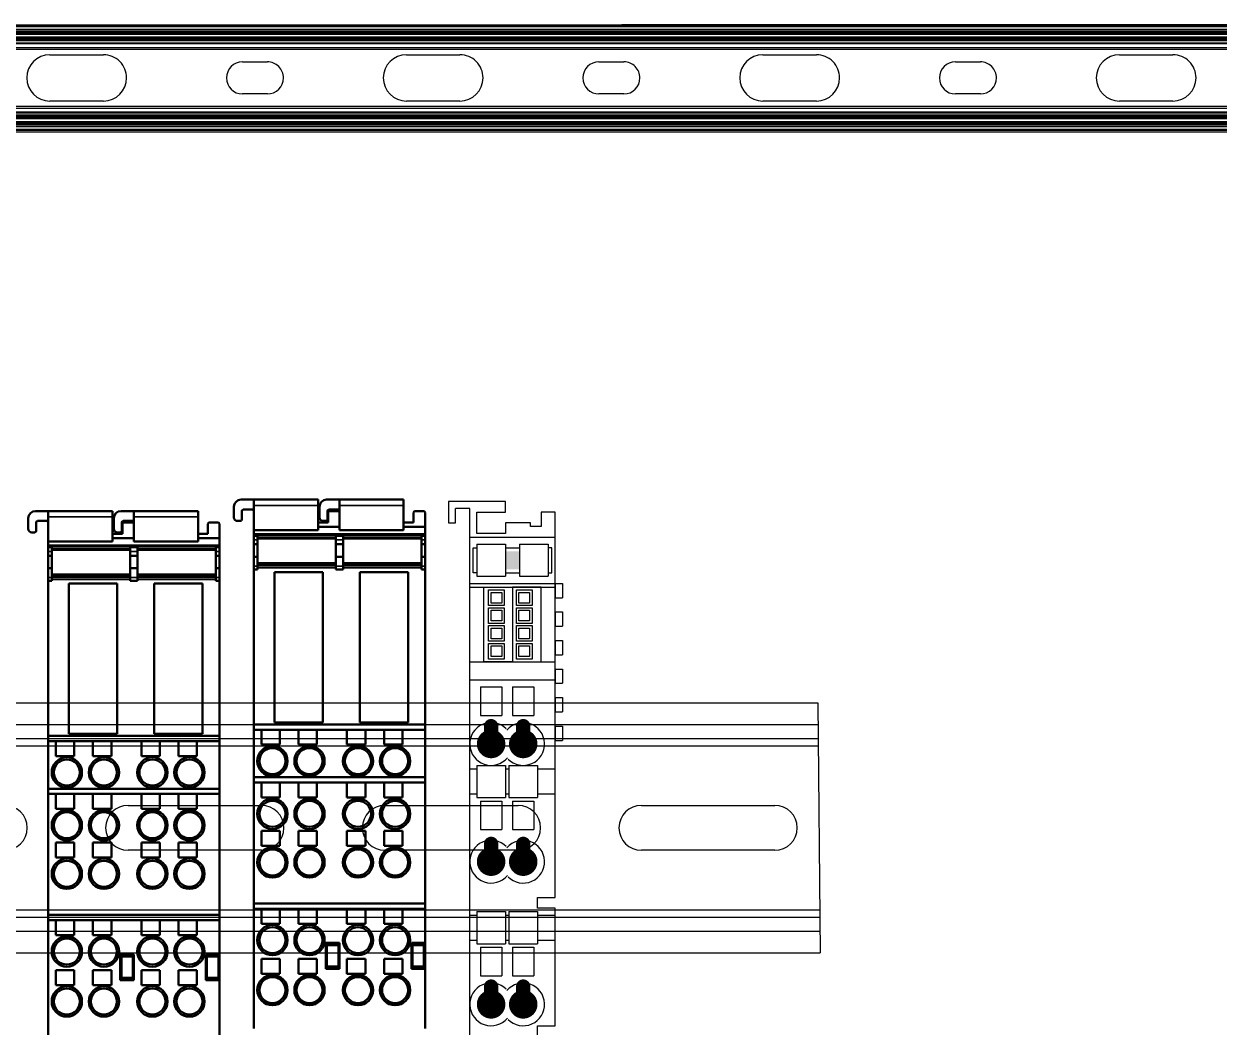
# Model space of a CAD drawing. Header units: inches. Extents: x 17 to 3130, y 15 to 659.
# Drawn here: x 1964.8 to 2132.5, y 208.6 to 349.2 of the extents above; entities that cross this region are included whole.
import ezdxf

# ---------------------------------------------------------------- set-up
doc = ezdxf.new("R2010")
doc.units = ezdxf.units.IN
doc.header["$MEASUREMENT"] = 0
doc.linetypes.add('ACAD_ISO02W100', pattern=[15, 12, -3])
doc.linetypes.add('EPLANLINE7', pattern=[0])
for name, color, linetype in [('MAIN-1', 7, 'Continuous'), ('MAIN-2', 7, 'Continuous'), ('PRISMA_2_BECKHOFF', 5, 'Continuous'), ('ZUSATZTEXTE', 7, 'Continuous')]:
    doc.layers.add(name, color=color, linetype=linetype)
doc.layers.add('Sichtbar (ISO)', color=7, linetype='Continuous', lineweight=50)
doc.layers.add('Sichtbar schmal (ISO)', color=7, linetype='Continuous', lineweight=35)

msp = doc.modelspace()

# ---------------------------------------------------------------- linework, layer by layer
for p, q in [((1642.46998, 348.97272), (2272.46993, 349.23007)), ((2076.17781, 254.04604), (2076.50516, 219.04604))]:
    msp.add_line(p, q)
at = {"color": 7, "linetype": 'Continuous', "lineweight": 25}
for p, q in [((1828.38821, 254.04604), (2076.17781, 254.04604)), ((1828.38821, 251.04604), (2076.20587, 251.04604)), ((1828.38821, 249.04604), (2076.22458, 249.04604)), ((1828.38821, 248.04604), (2076.23393, 248.04604)), ((1979.46321, 239.69604), (1998.16321, 239.69604)), ((2015.46321, 239.69604), (2034.16321, 239.69604)), ((2051.46321, 239.69604), (2070.16321, 239.69604)), ((1998.16321, 233.39604), (1979.46321, 233.39604)), ((2034.16321, 233.39604), (2015.46321, 233.39604)), ((2070.16321, 233.39604), (2051.46321, 233.39604)), ((1828.38821, 225.04604), (2076.44904, 225.04604)), ((1828.38821, 224.04604), (2076.4584, 224.04604)), ((1828.38821, 222.04604), (2076.4771, 222.04604)), ((1828.38821, 219.04604), (2076.50516, 219.04604))]:
    msp.add_line(p, q, dxfattribs=at)
for centre, start, end in [((1962.16321, 236.54604), 270, 90), ((1979.46321, 236.54604), 90, 270), ((1998.16321, 236.54604), 270, 90), ((2015.46321, 236.54604), 90, 270), ((2034.16321, 236.54604), 270, 90), ((2051.46321, 236.54604), 90, 270), ((2070.16321, 236.54604), 270, 90)]:
    msp.add_arc(centre, 3.15, start, end, dxfattribs=at)
at = {"layer": 'MAIN-1'}
for p, q in [((2272.47184, 347.75919), (1642.46998, 347.75919)), ((1968.50126, 344.90919), (1976.00126, 344.90919)), ((1995.50126, 343.90919), (1999.00126, 343.90919)), ((2018.50126, 344.90919), (2026.00126, 344.90919)), ((2045.50126, 343.90919), (2049.00126, 343.90919)), ((2068.50126, 344.90919), (2076.00126, 344.90919)), ((2095.50126, 343.90919), (2099.00126, 343.90919)), ((2118.50126, 344.90919), (2126.00126, 344.90919)), ((1999.00126, 339.40919), (1995.50126, 339.40919)), ((2049.00126, 339.40919), (2045.50126, 339.40919)), ((2099.00126, 339.40919), (2095.50126, 339.40919)), ((1976.00126, 338.40919), (1968.50126, 338.40919)), ((2026.00126, 338.40919), (2018.50126, 338.40919)), ((2076.00126, 338.40919), (2068.50126, 338.40919)), ((2126.00126, 338.40919), (2118.50126, 338.40919)), ((1642.46998, 335.55919), (2272.48765, 335.55919)), ((2272.4896, 334.05919), (1642.46998, 334.05919))]:
    msp.add_line(p, q, dxfattribs=at)
for centre, radius, start, end in [((1968.50126, 341.65919), 3.25, 90.0000198, 180.0000187), ((1976.00126, 341.65919), 3.25, 359.9999813, 90.0000198), ((1995.50126, 341.65919), 2.25, 90.0000198, 180.0000187), ((1999.00126, 341.65919), 2.25, 359.9999813, 90.0000198), ((2018.50126, 341.65919), 3.25, 90.0000198, 180.0000187), ((2026.00126, 341.65919), 3.25, 359.9999813, 90.0000198), ((2045.50126, 341.65919), 2.25, 90.0000198, 180.0000187), ((2049.00126, 341.65919), 2.25, 359.9999813, 90.0000198), ((2068.50126, 341.65919), 3.25, 90.0000198, 180.0000187), ((2076.00126, 341.65919), 3.25, 359.9999813, 90.0000198), ((2095.50126, 341.65919), 2.25, 90.0000198, 180.0000187), ((2099.00126, 341.65919), 2.25, 359.9999813, 90.0000198), ((2118.50126, 341.65919), 3.25, 90.0000198, 180.0000187), ((2126.00126, 341.65919), 3.25, 359.9999813, 90.0000198), ((1968.50126, 341.65919), 3.25, 180.0000187, 270), ((1976.00126, 341.65919), 3.25, 270, 359.9999813), ((1995.50126, 341.65919), 2.25, 180.0000187, 270), ((1999.00126, 341.65919), 2.25, 270, 359.9999813), ((2018.50126, 341.65919), 3.25, 180.0000187, 270), ((2026.00126, 341.65919), 3.25, 270, 359.9999813), ((2045.50126, 341.65919), 2.25, 180.0000187, 270), ((2049.00126, 341.65919), 2.25, 270, 359.9999813), ((2068.50126, 341.65919), 3.25, 180.0000187, 270), ((2076.00126, 341.65919), 3.25, 270, 359.9999813), ((2095.50126, 341.65919), 2.25, 180.0000187, 270), ((2099.00126, 341.65919), 2.25, 270, 359.9999813), ((2118.50126, 341.65919), 3.25, 180.0000187, 270), ((2126.00126, 341.65919), 3.25, 270, 359.9999813)]:
    msp.add_arc(centre, radius, start, end, dxfattribs=at)
at = {"layer": 'MAIN-2'}
for p, q in [((1642.46998, 349.00919), (2272.47022, 349.00919)), ((1642.46998, 348.97272), (2272.47027, 348.97272)), ((2272.47045, 348.83242), (1642.46998, 348.83242)), ((2272.47093, 348.45919), (1642.46998, 348.45919)), ((1642.46998, 348.25919), (2272.47119, 348.25919)), ((2272.4713, 348.17272), (1642.46998, 348.17272)), ((1642.46998, 348.03242), (2272.47148, 348.03242)), ((1642.46998, 347.94286), (2272.4716, 347.94286)), ((2272.47175, 347.82553), (1642.46998, 347.82553)), ((2272.47185, 347.75165), (1642.46998, 347.75165)), ((1642.46998, 347.3981), (2272.47231, 347.3981)), ((1642.46998, 347.18597), (2272.47258, 347.18597)), ((2272.47258, 347.18597), (1642.46998, 347.18597)), ((2272.47268, 347.11275), (1642.46998, 347.11275)), ((1642.46998, 346.95919), (2272.47288, 346.95919)), ((1642.46998, 346.89286), (2272.47296, 346.89286)), ((2272.47343, 346.53081), (1642.46998, 346.53081)), ((2272.4735, 346.47643), (1642.46998, 346.47643)), ((2272.47352, 346.45919), (1642.46998, 346.45919)), ((1642.46998, 345.94567), (2272.47419, 345.94567)), ((1642.46998, 345.67313), (2272.47454, 345.67313)), ((2272.48495, 337.64526), (1642.46998, 337.64526)), ((2272.4853, 337.37272), (1642.46998, 337.37272)), ((2272.48597, 336.85919), (1642.46998, 336.85919)), ((1642.46998, 336.84196), (2272.48599, 336.84196)), ((1642.46998, 336.78757), (2272.48606, 336.78757)), ((2272.48653, 336.42553), (1642.46998, 336.42553)), ((2272.48662, 336.35919), (1642.46998, 336.35919)), ((2272.48682, 336.20564), (1642.46998, 336.20564)), ((2272.48691, 336.13242), (1642.46998, 336.13242)), ((1642.46998, 336.13242), (2272.48691, 336.13242)), ((2272.48719, 335.92028), (1642.46998, 335.92028)), ((1642.46998, 335.56673), (2272.48764, 335.56673)), ((1642.46998, 335.49286), (2272.48774, 335.49286)), ((2272.48789, 335.37553), (1642.46998, 335.37553)), ((2272.48801, 335.28597), (1642.46998, 335.28597)), ((1642.46998, 335.14567), (2272.48819, 335.14567)), ((2272.4883, 335.05919), (1642.46998, 335.05919)), ((1642.46998, 334.85919), (2272.48856, 334.85919)), ((1642.46998, 334.48597), (2272.48905, 334.48597)), ((2272.48923, 334.34567), (1642.46998, 334.34567)), ((2272.48927, 334.30919), (1642.46998, 334.30919))]:
    msp.add_line(p, q, dxfattribs=at)
at = {"layer": 'PRISMA_2_BECKHOFF'}
for points in [[(2029.3786, 270.30253), (2033.3786, 270.30253), (2033.3786, 259.80253), (2029.3786, 259.80253)], [(2033.3786, 259.80253), (2037.3786, 259.80253), (2037.3786, 270.30253), (2033.3786, 270.30253)]]:
    msp.add_lwpolyline(points, close=True, dxfattribs=at)
at = {"layer": 'PRISMA_2_BECKHOFF', "linetype": 'ACAD_ISO02W100'}
for points in [[(2030.0286, 269.90253), (2032.2286, 269.90253), (2032.2286, 267.70253), (2030.0286, 267.70253)], [(2033.9286, 269.90253), (2036.1286, 269.90253), (2036.1286, 267.70253), (2033.9286, 267.70253)], [(2030.3786, 269.55253), (2031.8786, 269.55253), (2031.8786, 268.05253), (2030.3786, 268.05253)], [(2034.2786, 269.55253), (2035.7786, 269.55253), (2035.7786, 268.05253), (2034.2786, 268.05253)], [(2030.0286, 267.40253), (2032.2286, 267.40253), (2032.2286, 265.20253), (2030.0286, 265.20253)], [(2030.3786, 267.05253), (2031.8786, 267.05253), (2031.8786, 265.55253), (2030.3786, 265.55253)], [(2033.9286, 267.40253), (2036.1286, 267.40253), (2036.1286, 265.20253), (2033.9286, 265.20253)], [(2034.2786, 267.05253), (2035.7786, 267.05253), (2035.7786, 265.55253), (2034.2786, 265.55253)], [(2030.0286, 264.90253), (2032.2286, 264.90253), (2032.2286, 262.70253), (2030.0286, 262.70253)], [(2033.9286, 264.90253), (2036.1286, 264.90253), (2036.1286, 262.70253), (2033.9286, 262.70253)], [(2030.3786, 264.55253), (2031.8786, 264.55253), (2031.8786, 263.05253), (2030.3786, 263.05253)], [(2034.2786, 264.55253), (2035.7786, 264.55253), (2035.7786, 263.05253), (2034.2786, 263.05253)], [(2030.0286, 262.40253), (2032.2286, 262.40253), (2032.2286, 260.20253), (2030.0286, 260.20253)], [(2030.3786, 262.05253), (2031.8786, 262.05253), (2031.8786, 260.55253), (2030.3786, 260.55253)], [(2033.9286, 262.40253), (2036.1286, 262.40253), (2036.1286, 260.20253), (2033.9286, 260.20253)], [(2034.2786, 262.05253), (2035.7786, 262.05253), (2035.7786, 260.55253), (2034.2786, 260.55253)]]:
    msp.add_lwpolyline(points, close=True, dxfattribs=at)
at = {"layer": 'Sichtbar (ISO)'}
for p, q in [((1995.3066, 282.5547), (1997.1066, 282.5547)), ((1997.1066, 281.74949), (1997.1066, 282.5547)), ((2006.1066, 282.5547), (1997.1066, 282.5547)), ((1997.1066, 281.74949), (1997.1066, 278.26653)), ((2006.1066, 282.5547), (2006.1066, 281.74949)), ((2006.1066, 278.26653), (2006.1066, 281.74949)), ((2007.3066, 282.5547), (2009.1066, 282.5547)), ((2009.1066, 281.74949), (2009.1066, 282.5547)), ((2018.1066, 282.5547), (2009.1066, 282.5547)), ((2009.1066, 281.74949), (2009.1066, 278.26653)), ((2018.1066, 282.5547), (2018.1066, 281.74949)), ((2018.1066, 278.26653), (2018.1066, 281.74949)), ((1965.46959, 278.4547), (1965.46959, 279.9547)), ((1966.46959, 280.9547), (1968.26959, 280.9547)), ((1968.26959, 280.14949), (1968.26959, 280.9547)), ((1977.26959, 280.9547), (1968.26959, 280.9547)), ((1968.26959, 280.14949), (1968.26959, 276.66653)), ((1977.26959, 280.9547), (1977.26959, 280.14949)), ((1977.26959, 276.66653), (1977.26959, 280.14949)), ((1977.46959, 278.4547), (1977.46959, 279.9547)), ((1978.46959, 280.9547), (1980.26959, 280.9547)), ((1980.26959, 280.14949), (1980.26959, 280.9547)), ((1989.26959, 280.9547), (1980.26959, 280.9547)), ((1980.26959, 280.14949), (1980.26959, 276.66653)), ((1989.26959, 280.9547), (1989.26959, 280.14949)), ((1989.26959, 276.66653), (1989.26959, 280.14949)), ((1994.3066, 280.0547), (1994.3066, 281.5547)), ((1995.4066, 280.9547), (1995.4066, 279.7547)), ((1996.9066, 281.1547), (1995.6066, 281.1547)), ((2006.3066, 280.0547), (2006.3066, 281.5547)), ((2007.4066, 280.9547), (2007.4066, 279.7547)), ((2007.5066, 279.3547), (2007.5066, 280.7547)), ((2008.9066, 281.1547), (2007.6066, 281.1547)), ((2007.7066, 280.9547), (2008.9066, 280.9547)), ((2019.5066, 279.3547), (2019.5066, 280.7547)), ((2019.7066, 280.9547), (2020.9066, 280.9547)), ((2021.1066, 280.7547), (2021.1066, 278.7547)), ((1966.56959, 279.3547), (1966.56959, 278.1547)), ((1968.06959, 279.5547), (1966.76959, 279.5547)), ((1978.56959, 279.3547), (1978.56959, 278.1547)), ((1978.66959, 277.7547), (1978.66959, 279.1547)), ((1980.06959, 279.5547), (1978.76959, 279.5547)), ((1978.86959, 279.3547), (1980.06959, 279.3547)), ((1990.66959, 277.7547), (1990.66959, 279.1547)), ((1990.86959, 279.3547), (1992.06959, 279.3547)), ((1992.26959, 279.1547), (1992.26959, 277.1547)), ((1995.2066, 279.5547), (1994.8066, 279.5547)), ((2006.1066, 278.26653), (1997.1066, 278.26653)), ((1997.1066, 277.7547), (1997.1066, 278.26653)), ((2006.1066, 279.3547), (2007.5066, 279.3547)), ((2006.1066, 278.7547), (2009.1066, 278.7547)), ((2007.2066, 279.5547), (2006.8066, 279.5547)), ((2018.1066, 278.26653), (2009.1066, 278.26653)), ((2018.1066, 279.3547), (2019.5066, 279.3547)), ((2018.1066, 278.7547), (2021.1066, 278.7547)), ((2021.1066, 278.7547), (2021.1066, 277.7547)), ((1966.36959, 277.9547), (1965.96959, 277.9547)), ((1977.26959, 276.66653), (1968.26959, 276.66653)), ((1968.26959, 276.1547), (1968.26959, 276.66653)), ((1977.26959, 277.7547), (1978.66959, 277.7547)), ((1977.26959, 277.1547), (1980.26959, 277.1547)), ((1978.36959, 277.9547), (1977.96959, 277.9547)), ((1989.26959, 276.66653), (1980.26959, 276.66653)), ((1989.26959, 277.7547), (1990.66959, 277.7547)), ((1989.26959, 277.1547), (1992.26959, 277.1547)), ((1992.26959, 277.1547), (1992.26959, 276.1547)), ((1997.1066, 277.7547), (1997.1066, 277.57177)), ((1997.1066, 277.47179), (1997.1066, 277.57177)), ((1997.1066, 277.47179), (1997.1066, 277.4664)), ((1997.1066, 277.47179), (1997.6066, 277.47179)), ((1997.1066, 277.4664), (1997.1066, 276.89697)), ((1997.1066, 277.4664), (1997.6066, 277.4664)), ((1997.1066, 276.2877), (1997.1066, 276.89697)), ((1997.6066, 277.4664), (1997.6066, 277.47179)), ((1997.6066, 276.89697), (1997.6066, 277.4664)), ((2008.6066, 277.11473), (1997.6066, 277.11473)), ((1997.6066, 276.89697), (1997.6066, 276.2877)), ((2008.6066, 277.47179), (2009.6066, 277.47179)), ((2008.6066, 277.47179), (2008.6066, 277.4664)), ((2009.6066, 277.4664), (2008.6066, 277.4664)), ((2008.6066, 277.4664), (2008.6066, 276.89697)), ((2008.6066, 276.2877), (2008.6066, 276.89697)), ((2009.6066, 277.4664), (2009.6066, 277.47179)), ((2009.6066, 276.89697), (2009.6066, 277.4664)), ((2020.6066, 277.11473), (2009.6066, 277.11473)), ((2009.6066, 276.89697), (2009.6066, 276.2877)), ((2020.6066, 277.47179), (2021.1066, 277.47179)), ((2020.6066, 277.47179), (2020.6066, 277.4664)), ((2021.1066, 277.4664), (2020.6066, 277.4664)), ((2020.6066, 277.4664), (2020.6066, 276.89697)), ((2020.6066, 276.2877), (2020.6066, 276.89697)), ((2021.1066, 277.57177), (2021.1066, 277.7547)), ((2021.1066, 277.57177), (2021.1066, 277.47179)), ((2021.1066, 277.47179), (2021.1066, 277.4664)), ((2021.1066, 277.4664), (2021.1066, 276.89697)), ((2021.1066, 276.2877), (2021.1066, 276.89697)), ((1968.26959, 276.1547), (1968.26959, 275.97177)), ((1968.26959, 275.87179), (1968.26959, 275.97177)), ((1968.26959, 275.87179), (1968.26959, 275.8664)), ((1968.26959, 275.87179), (1968.76959, 275.87179)), ((1968.26959, 275.8664), (1968.26959, 275.29697)), ((1968.26959, 275.8664), (1968.76959, 275.8664)), ((1968.26959, 274.6877), (1968.26959, 275.29697)), ((1968.76959, 275.8664), (1968.76959, 275.87179)), ((1968.76959, 275.29697), (1968.76959, 275.8664)), ((1979.76959, 275.51473), (1968.76959, 275.51473)), ((1968.76959, 275.29697), (1968.76959, 274.6877)), ((1979.76959, 275.87179), (1980.76959, 275.87179)), ((1979.76959, 275.87179), (1979.76959, 275.8664)), ((1980.76959, 275.8664), (1979.76959, 275.8664)), ((1979.76959, 275.8664), (1979.76959, 275.29697)), ((1979.76959, 274.6877), (1979.76959, 275.29697)), ((1980.76959, 275.8664), (1980.76959, 275.87179)), ((1980.76959, 275.29697), (1980.76959, 275.8664)), ((1991.76959, 275.51473), (1980.76959, 275.51473)), ((1980.76959, 275.29697), (1980.76959, 274.6877)), ((1991.76959, 275.87179), (1992.26959, 275.87179)), ((1991.76959, 275.87179), (1991.76959, 275.8664)), ((1992.26959, 275.8664), (1991.76959, 275.8664)), ((1991.76959, 275.8664), (1991.76959, 275.29697)), ((1991.76959, 274.6877), (1991.76959, 275.29697)), ((1992.26959, 275.97177), (1992.26959, 276.1547)), ((1992.26959, 275.97177), (1992.26959, 275.87179)), ((1992.26959, 275.87179), (1992.26959, 275.8664)), ((1992.26959, 275.8664), (1992.26959, 275.29697)), ((1992.26959, 274.6877), (1992.26959, 275.29697)), ((1997.1066, 276.2877), (1997.1066, 274.52619)), ((1997.6066, 276.2877), (1997.1066, 276.2877)), ((1997.6066, 274.52619), (1997.6066, 276.2877)), ((2008.6066, 276.2877), (2008.6066, 274.52619)), ((2008.6066, 276.2877), (2009.6066, 276.2877)), ((2009.6066, 274.52619), (2009.6066, 276.2877)), ((2020.6066, 276.2877), (2020.6066, 274.52619)), ((2020.6066, 276.2877), (2021.1066, 276.2877)), ((2021.1066, 276.2877), (2021.1066, 274.52619)), ((1968.26959, 274.6877), (1968.26959, 272.92619)), ((1968.76959, 274.6877), (1968.26959, 274.6877)), ((1968.76959, 272.92619), (1968.76959, 274.6877)), ((1979.76959, 274.6877), (1979.76959, 272.92619)), ((1979.76959, 274.6877), (1980.76959, 274.6877)), ((1980.76959, 272.92619), (1980.76959, 274.6877)), ((1991.76959, 274.6877), (1991.76959, 272.92619)), ((1991.76959, 274.6877), (1992.26959, 274.6877)), ((1992.26959, 274.6877), (1992.26959, 272.92619)), ((1997.1066, 273.21495), (1997.1066, 274.52619)), ((1997.1066, 274.52619), (1997.6066, 274.52619)), ((1997.6066, 274.52619), (1997.6066, 273.21495)), ((1997.6066, 273.64948), (2008.6066, 273.64948)), ((2008.6066, 273.30135), (1997.6066, 273.30135)), ((2009.6066, 274.52619), (2008.6066, 274.52619)), ((2008.6066, 273.21495), (2008.6066, 274.52619)), ((2009.6066, 274.52619), (2009.6066, 273.21495)), ((2009.6066, 273.64948), (2020.6066, 273.64948)), ((2020.6066, 273.30135), (2009.6066, 273.30135)), ((2021.1066, 274.52619), (2020.6066, 274.52619)), ((2020.6066, 273.21495), (2020.6066, 274.52619)), ((2021.1066, 273.21495), (2021.1066, 274.52619)), ((1968.26959, 271.61495), (1968.26959, 272.92619)), ((1968.26959, 272.92619), (1968.76959, 272.92619)), ((1968.26959, 271.61495), (1968.26959, 271.1547)), ((1968.76959, 272.92619), (1968.76959, 271.61495)), ((1968.76959, 272.04948), (1979.76959, 272.04948)), ((1979.76959, 271.70135), (1968.76959, 271.70135)), ((1968.76959, 271.1547), (1968.76959, 271.61495)), ((1980.76959, 272.92619), (1979.76959, 272.92619)), ((1979.76959, 271.61495), (1979.76959, 272.92619)), ((1979.76959, 271.61495), (1979.76959, 271.1547)), ((1980.76959, 272.92619), (1980.76959, 271.61495)), ((1980.76959, 272.04948), (1991.76959, 272.04948)), ((1991.76959, 271.70135), (1980.76959, 271.70135)), ((1980.76959, 271.1547), (1980.76959, 271.61495)), ((1992.26959, 272.92619), (1991.76959, 272.92619)), ((1991.76959, 271.61495), (1991.76959, 272.92619)), ((1991.76959, 271.61495), (1991.76959, 271.1547)), ((1992.26959, 271.61495), (1992.26959, 272.92619)), ((1992.26959, 271.61495), (1992.26959, 271.1547)), ((1997.1066, 273.21495), (1997.1066, 272.7547)), ((1997.1066, 272.7547), (1997.1066, 251.03264)), ((1997.6066, 272.7547), (1997.1066, 272.7547)), ((1997.6066, 272.7547), (1997.6066, 273.21495)), ((1999.9766, 272.4047), (2006.7566, 272.4047)), ((1999.9766, 251.3047), (1999.9766, 272.4047)), ((2006.7566, 272.4047), (2006.7566, 251.3047)), ((2008.6066, 273.21495), (2008.6066, 272.7547)), ((2009.6066, 272.7547), (2008.6066, 272.7547)), ((2009.6066, 272.7547), (2009.6066, 273.21495)), ((2011.9766, 272.4047), (2018.7566, 272.4047)), ((2011.9766, 251.3047), (2011.9766, 272.4047)), ((2018.7566, 272.4047), (2018.7566, 251.3047)), ((2020.6066, 273.21495), (2020.6066, 272.7547)), ((2021.1066, 272.7547), (2020.6066, 272.7547)), ((2021.1066, 273.21495), (2021.1066, 272.7547)), ((2021.1066, 251.03264), (2021.1066, 272.7547)), ((1968.26959, 271.1547), (1968.26959, 249.43264)), ((1968.76959, 271.1547), (1968.26959, 271.1547)), ((1971.13959, 270.8047), (1977.91959, 270.8047)), ((1971.13959, 249.7047), (1971.13959, 270.8047)), ((1977.91959, 270.8047), (1977.91959, 249.7047)), ((1980.76959, 271.1547), (1979.76959, 271.1547)), ((1983.13959, 270.8047), (1989.91959, 270.8047)), ((1983.13959, 249.7047), (1983.13959, 270.8047)), ((1989.91959, 270.8047), (1989.91959, 249.7047)), ((1992.26959, 271.1547), (1991.76959, 271.1547)), ((1992.26959, 249.43264), (1992.26959, 271.1547)), ((1997.1066, 251.03264), (1997.1066, 250.3047)), ((1997.1066, 251.03264), (2021.1066, 251.03264)), ((1997.1066, 250.3047), (1997.1066, 243.63264)), ((1997.1066, 250.3047), (1998.1566, 250.3047)), ((1998.1566, 250.3047), (2000.7566, 250.3047)), ((1998.1566, 248.2047), (1998.1566, 250.3047)), ((2006.7566, 251.3047), (1999.9766, 251.3047)), ((2000.7566, 250.3047), (2000.7566, 248.2047)), ((2000.7566, 250.3047), (2003.3566, 250.3047)), ((2003.3566, 250.3047), (2005.9566, 250.3047)), ((2003.3566, 248.2047), (2003.3566, 250.3047)), ((2005.9566, 250.3047), (2005.9566, 248.2047)), ((2005.9566, 250.3047), (2010.1566, 250.3047)), ((2010.1566, 250.3047), (2012.7566, 250.3047)), ((2010.1566, 248.2047), (2010.1566, 250.3047)), ((2018.7566, 251.3047), (2011.9766, 251.3047)), ((2012.7566, 250.3047), (2012.7566, 248.2047)), ((2012.7566, 250.3047), (2015.3566, 250.3047)), ((2015.3566, 250.3047), (2017.9566, 250.3047)), ((2015.3566, 248.2047), (2015.3566, 250.3047)), ((2017.9566, 250.3047), (2017.9566, 248.2047)), ((2017.9566, 250.3047), (2021.1066, 250.3047)), ((2021.1066, 250.3047), (2021.1066, 251.03264)), ((2021.1066, 243.63264), (2021.1066, 250.3047)), ((1968.26959, 249.43264), (1968.26959, 248.7047)), ((1968.26959, 249.43264), (1992.26959, 249.43264)), ((1968.26959, 248.7047), (1968.26959, 242.03264)), ((1968.26959, 248.7047), (1969.31959, 248.7047)), ((1969.31959, 248.7047), (1971.91959, 248.7047)), ((1969.31959, 246.6047), (1969.31959, 248.7047)), ((1977.91959, 249.7047), (1971.13959, 249.7047)), ((1971.91959, 248.7047), (1971.91959, 246.6047)), ((1971.91959, 248.7047), (1974.51959, 248.7047)), ((1974.51959, 248.7047), (1977.11959, 248.7047)), ((1974.51959, 246.6047), (1974.51959, 248.7047)), ((1977.11959, 248.7047), (1977.11959, 246.6047)), ((1977.11959, 248.7047), (1981.31959, 248.7047)), ((1981.31959, 248.7047), (1983.91959, 248.7047)), ((1981.31959, 246.6047), (1981.31959, 248.7047)), ((1989.91959, 249.7047), (1983.13959, 249.7047)), ((1983.91959, 248.7047), (1983.91959, 246.6047)), ((1983.91959, 248.7047), (1986.51959, 248.7047)), ((1986.51959, 248.7047), (1989.11959, 248.7047)), ((1986.51959, 246.6047), (1986.51959, 248.7047)), ((1989.11959, 248.7047), (1989.11959, 246.6047)), ((1989.11959, 248.7047), (1992.26959, 248.7047)), ((1992.26959, 248.7047), (1992.26959, 249.43264)), ((1992.26959, 242.03264), (1992.26959, 248.7047)), ((2000.7566, 248.2047), (1998.1566, 248.2047)), ((2005.9566, 248.2047), (2003.3566, 248.2047)), ((2012.7566, 248.2047), (2010.1566, 248.2047)), ((2017.9566, 248.2047), (2015.3566, 248.2047)), ((1971.91959, 246.6047), (1969.31959, 246.6047)), ((1977.11959, 246.6047), (1974.51959, 246.6047)), ((1983.91959, 246.6047), (1981.31959, 246.6047)), ((1989.11959, 246.6047), (1986.51959, 246.6047)), ((1997.1066, 243.63264), (1997.1066, 242.9047)), ((1997.1066, 243.63264), (2021.1066, 243.63264)), ((2021.1066, 242.9047), (2021.1066, 243.63264)), ((1968.26959, 242.03264), (1968.26959, 241.3047)), ((1968.26959, 242.03264), (1992.26959, 242.03264)), ((1992.26959, 241.3047), (1992.26959, 242.03264)), ((1997.1066, 242.9047), (1997.1066, 225.93264)), ((1997.1066, 242.9047), (1998.1566, 242.9047)), ((1998.1566, 242.9047), (2000.7566, 242.9047)), ((1998.1566, 240.8047), (1998.1566, 242.9047)), ((2000.7566, 242.9047), (2000.7566, 240.8047)), ((2000.7566, 242.9047), (2003.3566, 242.9047)), ((2003.3566, 242.9047), (2005.9566, 242.9047)), ((2003.3566, 240.8047), (2003.3566, 242.9047)), ((2005.9566, 242.9047), (2005.9566, 240.8047)), ((2005.9566, 242.9047), (2010.1566, 242.9047)), ((2010.1566, 242.9047), (2012.7566, 242.9047)), ((2010.1566, 240.8047), (2010.1566, 242.9047)), ((2012.7566, 242.9047), (2012.7566, 240.8047)), ((2012.7566, 242.9047), (2015.3566, 242.9047)), ((2015.3566, 242.9047), (2017.9566, 242.9047)), ((2015.3566, 240.8047), (2015.3566, 242.9047)), ((2017.9566, 242.9047), (2017.9566, 240.8047)), ((2017.9566, 242.9047), (2021.1066, 242.9047)), ((2021.1066, 225.93264), (2021.1066, 242.9047)), ((1968.26959, 241.3047), (1968.26959, 224.33264)), ((1968.26959, 241.3047), (1969.31959, 241.3047)), ((1969.31959, 241.3047), (1971.91959, 241.3047)), ((1969.31959, 239.2047), (1969.31959, 241.3047)), ((1971.91959, 241.3047), (1971.91959, 239.2047)), ((1971.91959, 241.3047), (1974.51959, 241.3047)), ((1974.51959, 241.3047), (1977.11959, 241.3047)), ((1974.51959, 239.2047), (1974.51959, 241.3047)), ((1977.11959, 241.3047), (1977.11959, 239.2047)), ((1977.11959, 241.3047), (1981.31959, 241.3047)), ((1981.31959, 241.3047), (1983.91959, 241.3047)), ((1981.31959, 239.2047), (1981.31959, 241.3047)), ((1983.91959, 241.3047), (1983.91959, 239.2047)), ((1983.91959, 241.3047), (1986.51959, 241.3047)), ((1986.51959, 241.3047), (1989.11959, 241.3047)), ((1986.51959, 239.2047), (1986.51959, 241.3047)), ((1989.11959, 241.3047), (1989.11959, 239.2047)), ((1989.11959, 241.3047), (1992.26959, 241.3047)), ((1992.26959, 224.33264), (1992.26959, 241.3047)), ((2000.7566, 240.8047), (1998.1566, 240.8047)), ((2005.9566, 240.8047), (2003.3566, 240.8047)), ((2012.7566, 240.8047), (2010.1566, 240.8047)), ((2017.9566, 240.8047), (2015.3566, 240.8047)), ((1971.91959, 239.2047), (1969.31959, 239.2047)), ((1977.11959, 239.2047), (1974.51959, 239.2047)), ((1983.91959, 239.2047), (1981.31959, 239.2047)), ((1989.11959, 239.2047), (1986.51959, 239.2047)), ((1998.1566, 236.1047), (2000.7566, 236.1047)), ((1998.1566, 234.0047), (1998.1566, 236.1047)), ((2000.7566, 236.1047), (2000.7566, 234.0047)), ((2003.3566, 236.1047), (2005.9566, 236.1047)), ((2003.3566, 234.0047), (2003.3566, 236.1047)), ((2005.9566, 236.1047), (2005.9566, 234.0047)), ((2010.1566, 236.1047), (2012.7566, 236.1047)), ((2010.1566, 234.0047), (2010.1566, 236.1047)), ((2012.7566, 236.1047), (2012.7566, 234.0047)), ((2015.3566, 236.1047), (2017.9566, 236.1047)), ((2015.3566, 234.0047), (2015.3566, 236.1047)), ((2017.9566, 236.1047), (2017.9566, 234.0047)), ((1969.31959, 234.5047), (1971.91959, 234.5047)), ((1969.31959, 232.4047), (1969.31959, 234.5047)), ((1971.91959, 234.5047), (1971.91959, 232.4047)), ((1974.51959, 234.5047), (1977.11959, 234.5047)), ((1974.51959, 232.4047), (1974.51959, 234.5047)), ((1977.11959, 234.5047), (1977.11959, 232.4047)), ((1981.31959, 234.5047), (1983.91959, 234.5047)), ((1981.31959, 232.4047), (1981.31959, 234.5047)), ((1983.91959, 234.5047), (1983.91959, 232.4047)), ((1986.51959, 234.5047), (1989.11959, 234.5047)), ((1986.51959, 232.4047), (1986.51959, 234.5047)), ((1989.11959, 234.5047), (1989.11959, 232.4047)), ((2000.7566, 234.0047), (1998.1566, 234.0047)), ((2005.9566, 234.0047), (2003.3566, 234.0047)), ((2012.7566, 234.0047), (2010.1566, 234.0047)), ((2017.9566, 234.0047), (2015.3566, 234.0047)), ((1971.91959, 232.4047), (1969.31959, 232.4047)), ((1977.11959, 232.4047), (1974.51959, 232.4047)), ((1983.91959, 232.4047), (1981.31959, 232.4047)), ((1989.11959, 232.4047), (1986.51959, 232.4047)), ((1997.1066, 225.93264), (1997.1066, 225.2047)), ((1997.1066, 225.93264), (2021.1066, 225.93264)), ((1997.1066, 225.2047), (1997.1066, 208.43264)), ((1997.1066, 225.2047), (1998.1566, 225.2047)), ((1998.1566, 225.2047), (2000.7566, 225.2047)), ((1998.1566, 223.1047), (1998.1566, 225.2047)), ((2000.7566, 225.2047), (2000.7566, 223.1047)), ((2000.7566, 225.2047), (2003.3566, 225.2047)), ((2003.3566, 225.2047), (2005.9566, 225.2047)), ((2003.3566, 223.1047), (2003.3566, 225.2047)), ((2005.9566, 225.2047), (2005.9566, 223.1047)), ((2005.9566, 225.2047), (2010.1566, 225.2047)), ((2010.1566, 225.2047), (2012.7566, 225.2047)), ((2010.1566, 223.1047), (2010.1566, 225.2047)), ((2012.7566, 225.2047), (2012.7566, 223.1047)), ((2012.7566, 225.2047), (2015.3566, 225.2047)), ((2015.3566, 225.2047), (2017.9566, 225.2047)), ((2015.3566, 223.1047), (2015.3566, 225.2047)), ((2017.9566, 225.2047), (2017.9566, 223.1047)), ((2017.9566, 225.2047), (2021.1066, 225.2047)), ((2021.1066, 225.2047), (2021.1066, 225.93264)), ((2021.1066, 220.4047), (2021.1066, 225.2047)), ((1968.26959, 224.33264), (1968.26959, 223.6047)), ((1968.26959, 224.33264), (1992.26959, 224.33264)), ((1968.26959, 223.6047), (1968.26959, 206.83264)), ((1968.26959, 223.6047), (1969.31959, 223.6047)), ((1969.31959, 223.6047), (1971.91959, 223.6047)), ((1969.31959, 221.5047), (1969.31959, 223.6047)), ((1971.91959, 223.6047), (1971.91959, 221.5047)), ((1971.91959, 223.6047), (1974.51959, 223.6047)), ((1974.51959, 223.6047), (1977.11959, 223.6047)), ((1974.51959, 221.5047), (1974.51959, 223.6047)), ((1977.11959, 223.6047), (1977.11959, 221.5047)), ((1977.11959, 223.6047), (1981.31959, 223.6047)), ((1981.31959, 223.6047), (1983.91959, 223.6047)), ((1981.31959, 221.5047), (1981.31959, 223.6047)), ((1983.91959, 223.6047), (1983.91959, 221.5047)), ((1983.91959, 223.6047), (1986.51959, 223.6047)), ((1986.51959, 223.6047), (1989.11959, 223.6047)), ((1986.51959, 221.5047), (1986.51959, 223.6047)), ((1989.11959, 223.6047), (1989.11959, 221.5047)), ((1989.11959, 223.6047), (1992.26959, 223.6047)), ((1992.26959, 223.6047), (1992.26959, 224.33264)), ((1992.26959, 218.8047), (1992.26959, 223.6047)), ((2000.7566, 223.1047), (1998.1566, 223.1047)), ((2005.9566, 223.1047), (2003.3566, 223.1047)), ((2012.7566, 223.1047), (2010.1566, 223.1047)), ((2017.9566, 223.1047), (2015.3566, 223.1047)), ((1971.91959, 221.5047), (1969.31959, 221.5047)), ((1977.11959, 221.5047), (1974.51959, 221.5047)), ((1983.91959, 221.5047), (1981.31959, 221.5047)), ((1989.11959, 221.5047), (1986.51959, 221.5047)), ((2007.2066, 220.4047), (2009.1066, 220.4047)), ((2007.2066, 216.8047), (2007.2066, 220.4047)), ((2007.3566, 220.0597), (2007.3566, 220.3097)), ((2007.3566, 220.3097), (2008.9566, 220.3097)), ((2007.3566, 220.0597), (2007.3566, 217.1497)), ((2008.9566, 220.0597), (2008.9566, 220.3097)), ((2008.9566, 220.0597), (2008.9566, 217.1497)), ((2009.1066, 220.4047), (2009.1066, 216.8047)), ((2019.2066, 220.4047), (2021.1066, 220.4047)), ((2019.2066, 216.8047), (2019.2066, 220.4047)), ((2019.3566, 220.0597), (2019.3566, 220.3097)), ((2019.3566, 220.3097), (2020.9566, 220.3097)), ((2019.3566, 220.0597), (2019.3566, 217.1497)), ((2020.9566, 220.0597), (2020.9566, 220.3097)), ((2020.9566, 220.0597), (2020.9566, 217.1497)), ((2021.1066, 220.4047), (2021.1066, 216.8047)), ((1978.36959, 218.8047), (1980.26959, 218.8047)), ((1978.36959, 215.2047), (1978.36959, 218.8047)), ((1978.51959, 218.4597), (1978.51959, 218.7097)), ((1978.51959, 218.7097), (1980.11959, 218.7097)), ((1978.51959, 218.4597), (1978.51959, 215.5497)), ((1980.11959, 218.4597), (1980.11959, 218.7097)), ((1980.11959, 218.4597), (1980.11959, 215.5497)), ((1980.26959, 218.8047), (1980.26959, 215.2047)), ((1990.36959, 218.8047), (1992.26959, 218.8047)), ((1990.36959, 215.2047), (1990.36959, 218.8047)), ((1990.51959, 218.4597), (1990.51959, 218.7097)), ((1990.51959, 218.7097), (1992.11959, 218.7097)), ((1990.51959, 218.4597), (1990.51959, 215.5497)), ((1992.11959, 218.4597), (1992.11959, 218.7097)), ((1992.11959, 218.4597), (1992.11959, 215.5497)), ((1992.26959, 218.8047), (1992.26959, 215.2047)), ((1998.1566, 218.2047), (2000.7566, 218.2047)), ((1998.1566, 216.1047), (1998.1566, 218.2047)), ((2000.7566, 218.2047), (2000.7566, 216.1047)), ((2003.3566, 218.2047), (2005.9566, 218.2047)), ((2003.3566, 216.1047), (2003.3566, 218.2047)), ((2005.9566, 218.2047), (2005.9566, 216.1047)), ((2010.1566, 218.2047), (2012.7566, 218.2047)), ((2010.1566, 216.1047), (2010.1566, 218.2047)), ((2012.7566, 218.2047), (2012.7566, 216.1047)), ((2015.3566, 218.2047), (2017.9566, 218.2047)), ((2015.3566, 216.1047), (2015.3566, 218.2047)), ((2017.9566, 218.2047), (2017.9566, 216.1047)), ((1969.31959, 216.6047), (1971.91959, 216.6047)), ((1969.31959, 214.5047), (1969.31959, 216.6047)), ((1971.91959, 216.6047), (1971.91959, 214.5047)), ((1974.51959, 216.6047), (1977.11959, 216.6047)), ((1974.51959, 214.5047), (1974.51959, 216.6047)), ((1977.11959, 216.6047), (1977.11959, 214.5047)), ((1981.31959, 216.6047), (1983.91959, 216.6047)), ((1981.31959, 214.5047), (1981.31959, 216.6047)), ((1983.91959, 216.6047), (1983.91959, 214.5047)), ((1986.51959, 216.6047), (1989.11959, 216.6047)), ((1986.51959, 214.5047), (1986.51959, 216.6047)), ((1989.11959, 216.6047), (1989.11959, 214.5047)), ((2009.1066, 216.8047), (2007.2066, 216.8047)), ((2007.3566, 216.8997), (2007.3566, 217.1497)), ((2007.3566, 216.8997), (2008.9566, 216.8997)), ((2008.9566, 216.8997), (2008.9566, 217.1497)), ((2021.1066, 216.8047), (2019.2066, 216.8047)), ((2019.3566, 216.8997), (2019.3566, 217.1497)), ((2019.3566, 216.8997), (2020.9566, 216.8997)), ((2020.9566, 216.8997), (2020.9566, 217.1497)), ((2021.1066, 208.43264), (2021.1066, 216.8047)), ((1980.26959, 215.2047), (1978.36959, 215.2047)), ((1978.51959, 215.2997), (1978.51959, 215.5497)), ((1978.51959, 215.2997), (1980.11959, 215.2997)), ((1980.11959, 215.2997), (1980.11959, 215.5497)), ((1992.26959, 215.2047), (1990.36959, 215.2047)), ((1990.51959, 215.2997), (1990.51959, 215.5497)), ((1990.51959, 215.2997), (1992.11959, 215.2997)), ((1992.11959, 215.2997), (1992.11959, 215.5497)), ((1992.26959, 206.83264), (1992.26959, 215.2047)), ((2000.7566, 216.1047), (1998.1566, 216.1047)), ((2005.9566, 216.1047), (2003.3566, 216.1047)), ((2012.7566, 216.1047), (2010.1566, 216.1047)), ((2017.9566, 216.1047), (2015.3566, 216.1047)), ((1971.91959, 214.5047), (1969.31959, 214.5047)), ((1977.11959, 214.5047), (1974.51959, 214.5047)), ((1983.91959, 214.5047), (1981.31959, 214.5047)), ((1989.11959, 214.5047), (1986.51959, 214.5047))]:
    msp.add_line(p, q, dxfattribs=at)
for centre, radius in [((1970.86959, 244.3047), 2.125), ((1976.06959, 244.3047), 2.125), ((1982.86959, 244.3047), 2.125), ((1988.06959, 244.3047), 2.125), ((1999.7066, 245.9047), 2.125), ((1999.7066, 245.9047), 1.825), ((2004.9066, 245.9047), 2.125), ((2004.9066, 245.9047), 1.825), ((2011.7066, 245.9047), 2.125), ((2011.7066, 245.9047), 1.825), ((2016.9066, 245.9047), 2.125), ((2016.9066, 245.9047), 1.825), ((1970.86959, 244.3047), 1.825), ((1976.06959, 244.3047), 1.825), ((1982.86959, 244.3047), 1.825), ((1988.06959, 244.3047), 1.825), ((1999.7066, 238.5047), 2.125), ((1999.7066, 238.5047), 1.825), ((2004.9066, 238.5047), 2.125), ((2004.9066, 238.5047), 1.825), ((2011.7066, 238.5047), 2.125), ((2011.7066, 238.5047), 1.825), ((2016.9066, 238.5047), 2.125), ((2016.9066, 238.5047), 1.825), ((1970.86959, 236.9047), 2.125), ((1970.86959, 236.9047), 1.825), ((1976.06959, 236.9047), 2.125), ((1976.06959, 236.9047), 1.825), ((1982.86959, 236.9047), 2.125), ((1982.86959, 236.9047), 1.825), ((1988.06959, 236.9047), 2.125), ((1988.06959, 236.9047), 1.825), ((1999.7066, 231.7047), 2.125), ((1999.7066, 231.7047), 1.825), ((2004.9066, 231.7047), 2.125), ((2004.9066, 231.7047), 1.825), ((2011.7066, 231.7047), 2.125), ((2011.7066, 231.7047), 1.825), ((2016.9066, 231.7047), 2.125), ((2016.9066, 231.7047), 1.825), ((1970.86959, 230.1047), 2.125), ((1970.86959, 230.1047), 1.825), ((1976.06959, 230.1047), 2.125), ((1976.06959, 230.1047), 1.825), ((1982.86959, 230.1047), 2.125), ((1982.86959, 230.1047), 1.825), ((1988.06959, 230.1047), 2.125), ((1988.06959, 230.1047), 1.825), ((1970.86959, 219.2047), 2.125), ((1976.06959, 219.2047), 2.125), ((1982.86959, 219.2047), 2.125), ((1988.06959, 219.2047), 2.125), ((1999.7066, 220.8047), 2.125), ((1999.7066, 220.8047), 1.825), ((2004.9066, 220.8047), 2.125), ((2004.9066, 220.8047), 1.825), ((2011.7066, 220.8047), 2.125), ((2011.7066, 220.8047), 1.825), ((2016.9066, 220.8047), 2.125), ((2016.9066, 220.8047), 1.825), ((1970.86959, 219.2047), 1.825), ((1976.06959, 219.2047), 1.825), ((1982.86959, 219.2047), 1.825), ((1988.06959, 219.2047), 1.825), ((1999.7066, 213.8047), 2.125), ((1999.7066, 213.8047), 1.825), ((2004.9066, 213.8047), 2.125), ((2004.9066, 213.8047), 1.825), ((2011.7066, 213.8047), 2.125), ((2011.7066, 213.8047), 1.825), ((2016.9066, 213.8047), 2.125), ((2016.9066, 213.8047), 1.825), ((1970.86959, 212.2047), 2.125), ((1970.86959, 212.2047), 1.825), ((1976.06959, 212.2047), 2.125), ((1976.06959, 212.2047), 1.825), ((1982.86959, 212.2047), 2.125), ((1982.86959, 212.2047), 1.825), ((1988.06959, 212.2047), 2.125), ((1988.06959, 212.2047), 1.825)]:
    msp.add_circle(centre, radius, dxfattribs=at)
for centre, radius, start, end in [((1995.3066, 281.5547), 1, 90, 180), ((2007.3066, 281.5547), 1, 90, 180), ((1966.46959, 279.9547), 1, 90, 180), ((1978.46959, 279.9547), 1, 90, 180), ((1994.8066, 280.0547), 0.5, 180, 270), ((1995.6066, 280.9547), 0.2, 90, 180), ((1996.9066, 280.9547), 0.2, 0, 90), ((2006.8066, 280.0547), 0.5, 180, 270), ((2007.6066, 280.9547), 0.2, 90, 180), ((2007.7066, 280.7547), 0.2, 90, 180), ((2008.9066, 280.9547), 0.2, 0, 90), ((2008.9066, 280.7547), 0.2, 0, 90), ((2019.7066, 280.7547), 0.2, 90, 180), ((2020.9066, 280.7547), 0.2, 0, 90), ((1965.96959, 278.4547), 0.5, 180, 270), ((1966.76959, 279.3547), 0.2, 90, 180), ((1968.06959, 279.3547), 0.2, 0, 90), ((1977.96959, 278.4547), 0.5, 180, 270), ((1978.76959, 279.3547), 0.2, 90, 180), ((1978.86959, 279.1547), 0.2, 90, 180), ((1980.06959, 279.3547), 0.2, 0, 90), ((1980.06959, 279.1547), 0.2, 0, 90), ((1990.86959, 279.1547), 0.2, 90, 180), ((1992.06959, 279.1547), 0.2, 0, 90), ((1995.2066, 279.7547), 0.2, 270, 0), ((2007.2066, 279.7547), 0.2, 270, 0), ((1966.36959, 278.1547), 0.2, 270, 0), ((1978.36959, 278.1547), 0.2, 270, 0)]:
    msp.add_arc(centre, radius, start, end, dxfattribs=at)
at = {"layer": 'Sichtbar schmal (ISO)'}
for p, q in [((1997.1066, 281.74949), (2006.1066, 281.74949)), ((2009.1066, 281.74949), (2018.1066, 281.74949)), ((1968.26959, 280.14949), (1977.26959, 280.14949)), ((1980.26959, 280.14949), (1989.26959, 280.14949)), ((1997.1066, 277.7547), (2021.1066, 277.7547)), ((1997.1066, 277.57177), (2021.1066, 277.57177)), ((1997.1066, 276.89697), (1997.6066, 276.89697)), ((1997.6066, 277.28403), (2008.6066, 277.28403)), ((1997.6066, 277.20777), (2008.6066, 277.20777)), ((2009.6066, 276.89697), (2008.6066, 276.89697)), ((2009.6066, 277.28403), (2020.6066, 277.28403)), ((2009.6066, 277.20777), (2020.6066, 277.20777)), ((2021.1066, 276.89697), (2020.6066, 276.89697)), ((1968.26959, 276.1547), (1992.26959, 276.1547)), ((1968.26959, 275.97177), (1992.26959, 275.97177)), ((1968.26959, 275.29697), (1968.76959, 275.29697)), ((1968.76959, 275.68403), (1979.76959, 275.68403)), ((1968.76959, 275.60777), (1979.76959, 275.60777)), ((1980.76959, 275.29697), (1979.76959, 275.29697)), ((1980.76959, 275.68403), (1991.76959, 275.68403)), ((1980.76959, 275.60777), (1991.76959, 275.60777)), ((1992.26959, 275.29697), (1991.76959, 275.29697)), ((1997.6066, 273.45745), (2008.6066, 273.45745)), ((2009.6066, 273.45745), (2020.6066, 273.45745)), ((1968.26959, 271.61495), (1968.76959, 271.61495)), ((1968.76959, 271.85745), (1979.76959, 271.85745)), ((1980.76959, 271.61495), (1979.76959, 271.61495)), ((1980.76959, 271.85745), (1991.76959, 271.85745)), ((1992.26959, 271.61495), (1991.76959, 271.61495)), ((1997.1066, 273.21495), (1997.6066, 273.21495)), ((1997.6066, 272.96985), (2008.6066, 272.96985)), ((2009.6066, 273.21495), (2008.6066, 273.21495)), ((2009.6066, 272.96985), (2020.6066, 272.96985)), ((2021.1066, 273.21495), (2020.6066, 273.21495)), ((1968.76959, 271.36985), (1979.76959, 271.36985)), ((1980.76959, 271.36985), (1991.76959, 271.36985)), ((2008.9566, 220.0597), (2007.3566, 220.0597)), ((2020.9566, 220.0597), (2019.3566, 220.0597)), ((1980.11959, 218.4597), (1978.51959, 218.4597)), ((1992.11959, 218.4597), (1990.51959, 218.4597)), ((2008.9566, 217.1497), (2007.3566, 217.1497)), ((2020.9566, 217.1497), (2019.3566, 217.1497)), ((1980.11959, 215.5497), (1978.51959, 215.5497)), ((1992.11959, 215.5497), (1990.51959, 215.5497))]:
    msp.add_line(p, q, dxfattribs=at)
at = {"layer": 'ZUSATZTEXTE', "color": 1, "linetype": 'EPLANLINE7'}
for p, q in [((2032.3786, 282.30253), (2024.3786, 282.30253)), ((2024.3786, 282.30253), (2024.3786, 279.30253)), ((2032.3786, 280.80253), (2032.3786, 282.30253)), ((2027.3786, 281.30253), (2025.3786, 281.30253)), ((2025.3786, 279.30253), (2025.3786, 281.30253)), ((2026.3786, 281.30253), (2026.3786, 281.30253)), ((2027.3786, 183.30253), (2027.3786, 281.30253)), ((2028.3786, 277.80253), (2028.3786, 280.80253)), ((2028.3786, 280.80253), (2032.3786, 280.80253)), ((2039.3786, 280.80253), (2037.3786, 280.80253)), ((2037.3786, 280.80253), (2037.3786, 278.80253)), ((2039.3786, 226.80253), (2039.3786, 280.80253)), ((2024.3786, 279.30253), (2025.3786, 279.30253)), ((2032.3786, 279.30253), (2032.3786, 277.80253)), ((2035.8786, 279.30253), (2032.3786, 279.30253)), ((2035.8786, 278.80253), (2035.8786, 279.30253)), ((2037.3786, 278.80253), (2035.8786, 278.80253)), ((2027.3786, 277.30253), (2039.3786, 277.30253)), ((2032.3786, 277.80253), (2028.3786, 277.80253)), ((2027.8786, 272.30253), (2027.8786, 275.80253)), ((2027.8786, 275.80253), (2028.3786, 275.80253)), ((2028.3786, 276.30253), (2032.3786, 276.30253)), ((2028.3786, 276.30253), (2028.3786, 271.80253)), ((2032.3786, 276.30253), (2032.3786, 271.80253)), ((2032.3786, 275.80253), (2034.3786, 275.80253)), ((2034.3786, 276.30253), (2038.3786, 276.30253)), ((2034.3786, 276.30253), (2034.3786, 271.80253)), ((2038.3786, 276.30253), (2038.3786, 271.80253)), ((2038.8786, 275.80253), (2038.3786, 275.80253)), ((2038.8786, 272.30253), (2038.8786, 275.80253)), ((2028.3786, 272.30253), (2027.8786, 272.30253)), ((2028.3786, 271.80253), (2032.3786, 271.80253)), ((2032.3786, 272.30253), (2034.3786, 272.30253)), ((2034.3786, 271.80253), (2038.3786, 271.80253)), ((2038.3786, 272.30253), (2038.8786, 272.30253)), ((2027.3786, 270.80253), (2039.3786, 270.80253)), ((2027.3786, 270.30253), (2039.3786, 270.30253)), ((2039.3786, 270.80253), (2040.3786, 270.80253)), ((2039.3786, 270.80253), (2039.3786, 268.80253)), ((2040.3786, 270.80253), (2040.3786, 268.80253)), ((2039.3786, 268.80253), (2040.3786, 268.80253)), ((2039.3786, 266.80253), (2040.3786, 266.80253)), ((2039.3786, 266.80253), (2039.3786, 264.80253)), ((2040.3786, 266.80253), (2040.3786, 264.80253)), ((2039.3786, 264.80253), (2040.3786, 264.80253)), ((2039.3786, 262.80253), (2040.3786, 262.80253)), ((2039.3786, 262.80253), (2039.3786, 260.80253)), ((2040.3786, 262.80253), (2040.3786, 260.80253)), ((2039.3786, 260.80253), (2040.3786, 260.80253)), ((2027.3786, 259.80253), (2039.3786, 259.80253)), ((2039.3786, 258.80253), (2039.3786, 256.80253)), ((2039.3786, 258.80253), (2040.3786, 258.80253)), ((2040.3786, 258.80253), (2040.3786, 256.80253)), ((2027.3786, 257.30253), (2039.3786, 257.30253)), ((2039.3786, 256.80253), (2040.3786, 256.80253)), ((2028.8786, 256.30253), (2031.8786, 256.30253)), ((2028.8786, 256.30253), (2028.8786, 252.30253)), ((2031.8786, 256.30253), (2031.8786, 252.30253)), ((2033.3786, 256.30253), (2033.3786, 252.30253)), ((2033.3786, 256.30253), (2036.3786, 256.30253)), ((2036.3786, 256.30253), (2036.3786, 252.30253)), ((2039.3786, 254.80253), (2040.3786, 254.80253)), ((2039.3786, 254.80253), (2039.3786, 252.80253)), ((2040.3786, 254.80253), (2040.3786, 252.80253)), ((2028.8786, 252.30253), (2031.8786, 252.30253)), ((2033.3786, 252.30253), (2036.3786, 252.30253)), ((2039.3786, 252.80253), (2040.3786, 252.80253)), ((2039.3786, 250.80253), (2040.3786, 250.80253)), ((2039.3786, 250.80253), (2039.3786, 248.80253)), ((2040.3786, 250.80253), (2040.3786, 248.80253)), ((2039.3786, 248.80253), (2040.3786, 248.80253)), ((2027.3786, 244.80253), (2028.3786, 244.80253)), ((2028.3786, 245.30253), (2032.3786, 245.30253)), ((2028.3786, 245.30253), (2028.3786, 240.80253)), ((2032.3786, 245.30253), (2032.3786, 240.80253)), ((2032.3786, 244.80253), (2032.8786, 244.80253)), ((2032.8786, 245.30253), (2032.8786, 240.80253)), ((2032.8786, 245.30253), (2036.8786, 245.30253)), ((2036.8786, 245.30253), (2036.8786, 240.80253)), ((2036.8786, 244.80253), (2039.3786, 244.80253)), ((2027.3786, 241.30253), (2028.3786, 241.30253)), ((2028.3786, 240.80253), (2032.3786, 240.80253)), ((2028.8786, 240.30253), (2028.8786, 236.30253)), ((2028.8786, 240.30253), (2031.8786, 240.30253)), ((2031.8786, 240.30253), (2031.8786, 236.30253)), ((2032.3786, 241.30253), (2032.8786, 241.30253)), ((2032.8786, 240.80253), (2036.8786, 240.80253)), ((2033.3786, 240.30253), (2033.3786, 236.30253)), ((2033.3786, 240.30253), (2036.3786, 240.30253)), ((2036.3786, 240.30253), (2036.3786, 236.30253)), ((2036.8786, 241.30253), (2039.3786, 241.30253)), ((2028.8786, 236.30253), (2031.8786, 236.30253)), ((2033.3786, 236.30253), (2036.3786, 236.30253)), ((2036.8786, 226.80253), (2039.3786, 226.80253)), ((2036.8786, 225.30253), (2036.8786, 226.80253)), ((2028.3786, 224.80253), (2032.3786, 224.80253)), ((2028.3786, 224.80253), (2028.3786, 220.30253)), ((2032.3786, 224.80253), (2032.3786, 220.30253)), ((2032.8786, 224.80253), (2032.8786, 220.30253)), ((2032.8786, 224.80253), (2036.8786, 224.80253)), ((2039.3786, 225.30253), (2036.8786, 225.30253)), ((2036.8786, 224.80253), (2036.8786, 220.30253)), ((2039.3786, 208.80253), (2039.3786, 225.30253)), ((2027.3786, 224.30253), (2028.3786, 224.30253)), ((2032.3786, 224.30253), (2032.8786, 224.30253)), ((2036.8786, 224.30253), (2039.3786, 224.30253)), ((2027.3786, 220.80253), (2028.3786, 220.80253)), ((2028.3786, 220.30253), (2032.3786, 220.30253)), ((2028.8786, 219.80253), (2031.8786, 219.80253)), ((2028.8786, 219.80253), (2028.8786, 215.80253)), ((2031.8786, 219.80253), (2031.8786, 215.80253)), ((2032.3786, 220.80253), (2032.8786, 220.80253)), ((2032.8786, 220.30253), (2036.8786, 220.30253)), ((2033.3786, 219.80253), (2036.3786, 219.80253)), ((2033.3786, 219.80253), (2033.3786, 215.80253)), ((2036.3786, 219.80253), (2036.3786, 215.80253)), ((2036.8786, 220.80253), (2039.3786, 220.80253)), ((2028.8786, 215.80253), (2031.8786, 215.80253)), ((2033.3786, 215.80253), (2036.3786, 215.80253)), ((2036.8786, 208.80253), (2039.3786, 208.80253)), ((2036.8786, 207.30253), (2036.8786, 208.80253))]:
    msp.add_line(p, q, dxfattribs=at)
at = {"layer": 'ZUSATZTEXTE'}
for points, const_width in [([(2029.8786, 250.80253, 1), (2030.8786, 250.80253, 1)], 1), ([(2034.3786, 250.80253, 1), (2035.3786, 250.80253, 1)], 1), ([(2029.3786, 248.30253, 1), (2031.3786, 248.30253, 1)], 2), ([(2033.8786, 248.30253, 1), (2035.8786, 248.30253, 1)], 2), ([(2029.8786, 234.30253, 1), (2030.8786, 234.30253, 1)], 1), ([(2034.3786, 234.30253, 1), (2035.3786, 234.30253, 1)], 1), ([(2029.3786, 231.80253, 1), (2031.3786, 231.80253, 1)], 2), ([(2033.8786, 231.80253, 1), (2035.8786, 231.80253, 1)], 2), ([(2029.8786, 214.30253, 1), (2030.8786, 214.30253, 1)], 1), ([(2034.3786, 214.30253, 1), (2035.3786, 214.30253, 1)], 1), ([(2029.3786, 211.80253, 1), (2031.3786, 211.80253, 1)], 2), ([(2033.8786, 211.80253, 1), (2035.8786, 211.80253, 1)], 2)]:
    msp.add_lwpolyline(points, format="xyb", close=True, dxfattribs=dict(at, const_width=const_width))
at = {"layer": 'ZUSATZTEXTE', "color": 1, "linetype": 'EPLANLINE7'}
for centre, start, end in [((2030.3786, 248.30253), 45, 320), ((2034.8786, 248.30253), 225, 140), ((2030.3786, 231.80253), 45, 320), ((2034.8786, 231.80253), 225, 140), ((2030.3786, 211.80253), 45, 320), ((2034.8786, 211.80253), 225, 140)]:
    msp.add_arc(centre, 3, start, end, dxfattribs=at)
for points in [[(2032.3786, 272.80253), (2034.3786, 272.80253), (2032.3786, 275.30253), (2034.3786, 275.30253)], [(2029.3786, 250.80253), (2031.3786, 250.80253), (2029.3786, 249.80253), (2031.3786, 249.80253)], [(2033.8786, 250.80253), (2035.8786, 250.80253), (2033.8786, 249.80253), (2035.8786, 249.80253)], [(2029.3786, 234.30253), (2031.3786, 234.30253), (2029.3786, 233.30253), (2031.3786, 233.30253)], [(2033.8786, 234.30253), (2035.8786, 234.30253), (2033.8786, 233.30253), (2035.8786, 233.30253)], [(2029.3786, 214.30253), (2031.3786, 214.30253), (2029.3786, 213.30253), (2031.3786, 213.30253)], [(2033.8786, 214.30253), (2035.8786, 214.30253), (2033.8786, 213.30253), (2035.8786, 213.30253)]]:
    msp.add_solid(points, dxfattribs=at)

doc.saveas('drawing.dxf')
